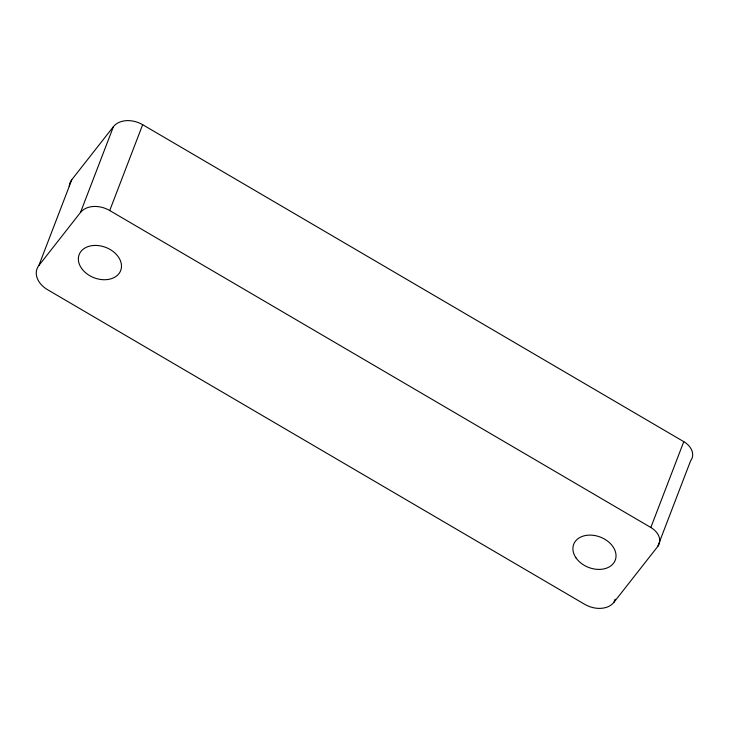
<?xml version="1.0" encoding="UTF-8"?>
<svg xmlns="http://www.w3.org/2000/svg" width="729" height="729" viewBox="0 0 729 729"><rect width="100%" height="100%" fill="white"/><g stroke="black" fill="none" stroke-linecap="round" stroke-linejoin="round"><path stroke-width="1.09" d="M38.856 265.529L71.797 179.689L113.432 126.646A22.244 16.266 21 0 1 142.665 124.695L683.784 441.656A17.523 12.821 21 0 1 690.655 460.701L657.713 546.54L613.9 602.354A22.244 16.266 21 0 1 584.676 604.305L47.576 289.705A22.244 16.266 21 0 1 38.856 265.529L80.482 212.476L113.432 126.646M80.482 212.476A22.244 16.266 21 0 1 109.715 210.535L142.665 124.695M613.9 602.354L615.121 599.174M657.713 546.54A17.523 12.821 21 0 0 650.833 527.486L683.784 441.656M109.715 210.535L650.833 527.486M69.246 186.305A22.244 16.266 21 0 1 71.797 179.689M82.35 269.402A22.244 16.266 21 0 0 119.538 272.801A22.244 16.266 21 0 0 97.877 245.536A22.244 16.266 21 0 0 82.35 269.402M576.101 558.013A22.244 16.266 21 0 0 613.444 563.371A22.244 16.266 21 0 0 593.853 535.387A22.244 16.266 21 0 0 576.101 558.013"/></g></svg>
